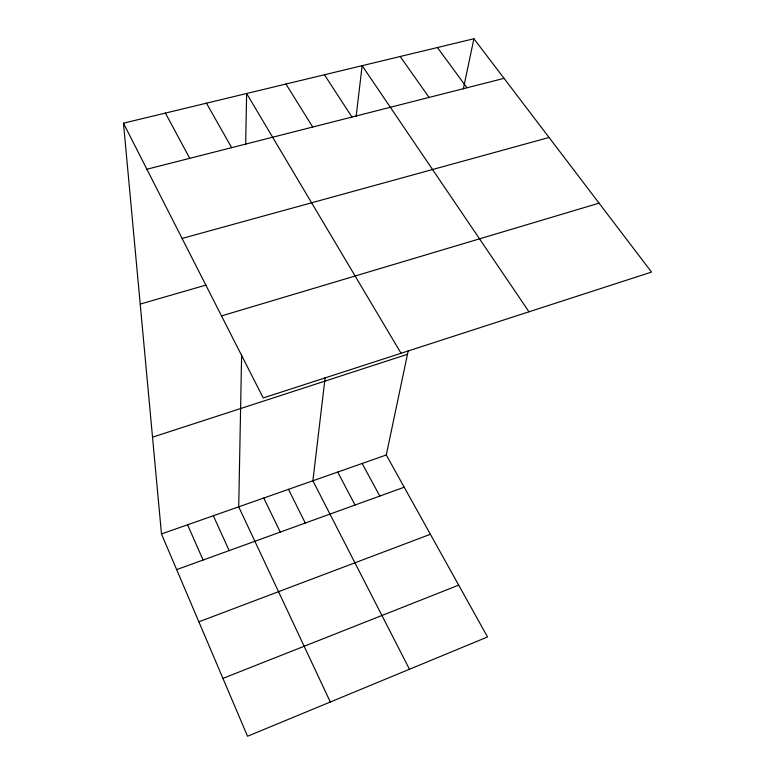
<?xml version="1.0" encoding="UTF-8"?>
<svg xmlns="http://www.w3.org/2000/svg" width="775" height="775" viewBox="0 0 775 775"><rect width="100%" height="100%" fill="white"/><g stroke="black" fill="none" stroke-linecap="round" stroke-linejoin="round"><path stroke-width="1.16" d="M241.626 355.057L238.719 506.831L330.315 702.005M245.656 144.634L246.634 93.513L401.053 353.274M325.132 377.619L312.887 480.771L409.481 669.251M356.122 116.512L362.148 65.681L528.986 311.802M123.467 123.186L263.238 397.953L651.533 272.073L473.903 38.75L123.467 123.186L161.481 533.956L247.545 736.25L487.523 636.963L386.279 454.993L408.202 350.852M463.334 88.941L473.903 38.75M222.929 678.396L458.684 585.135M198.855 621.812L430.387 534.285M176.652 569.606L404.211 487.223M161.481 533.956L386.279 454.993M152.52 437.177L407.476 354.301M221.505 315.919L599.065 203.147M140.207 304.1L206.034 285.055M182.086 238.429L549.058 137.475M146.892 169.231L504.05 78.352M437.429 47.537L466.967 87.788M400.191 56.507L429.069 97.427M324.444 74.758L351.957 117.054M285.946 84.039L312.722 127.032M206.46 103.191L231.638 147.667M362.148 463.479L379.798 496.058M165.414 113.082L189.739 158.333M337.687 472.062L355.057 505.019M288.494 489.345L305.282 523.038M263.771 498.025L280.259 532.096M213.319 515.743L229.167 550.589M187.579 524.791L203.089 560.034"/></g></svg>
